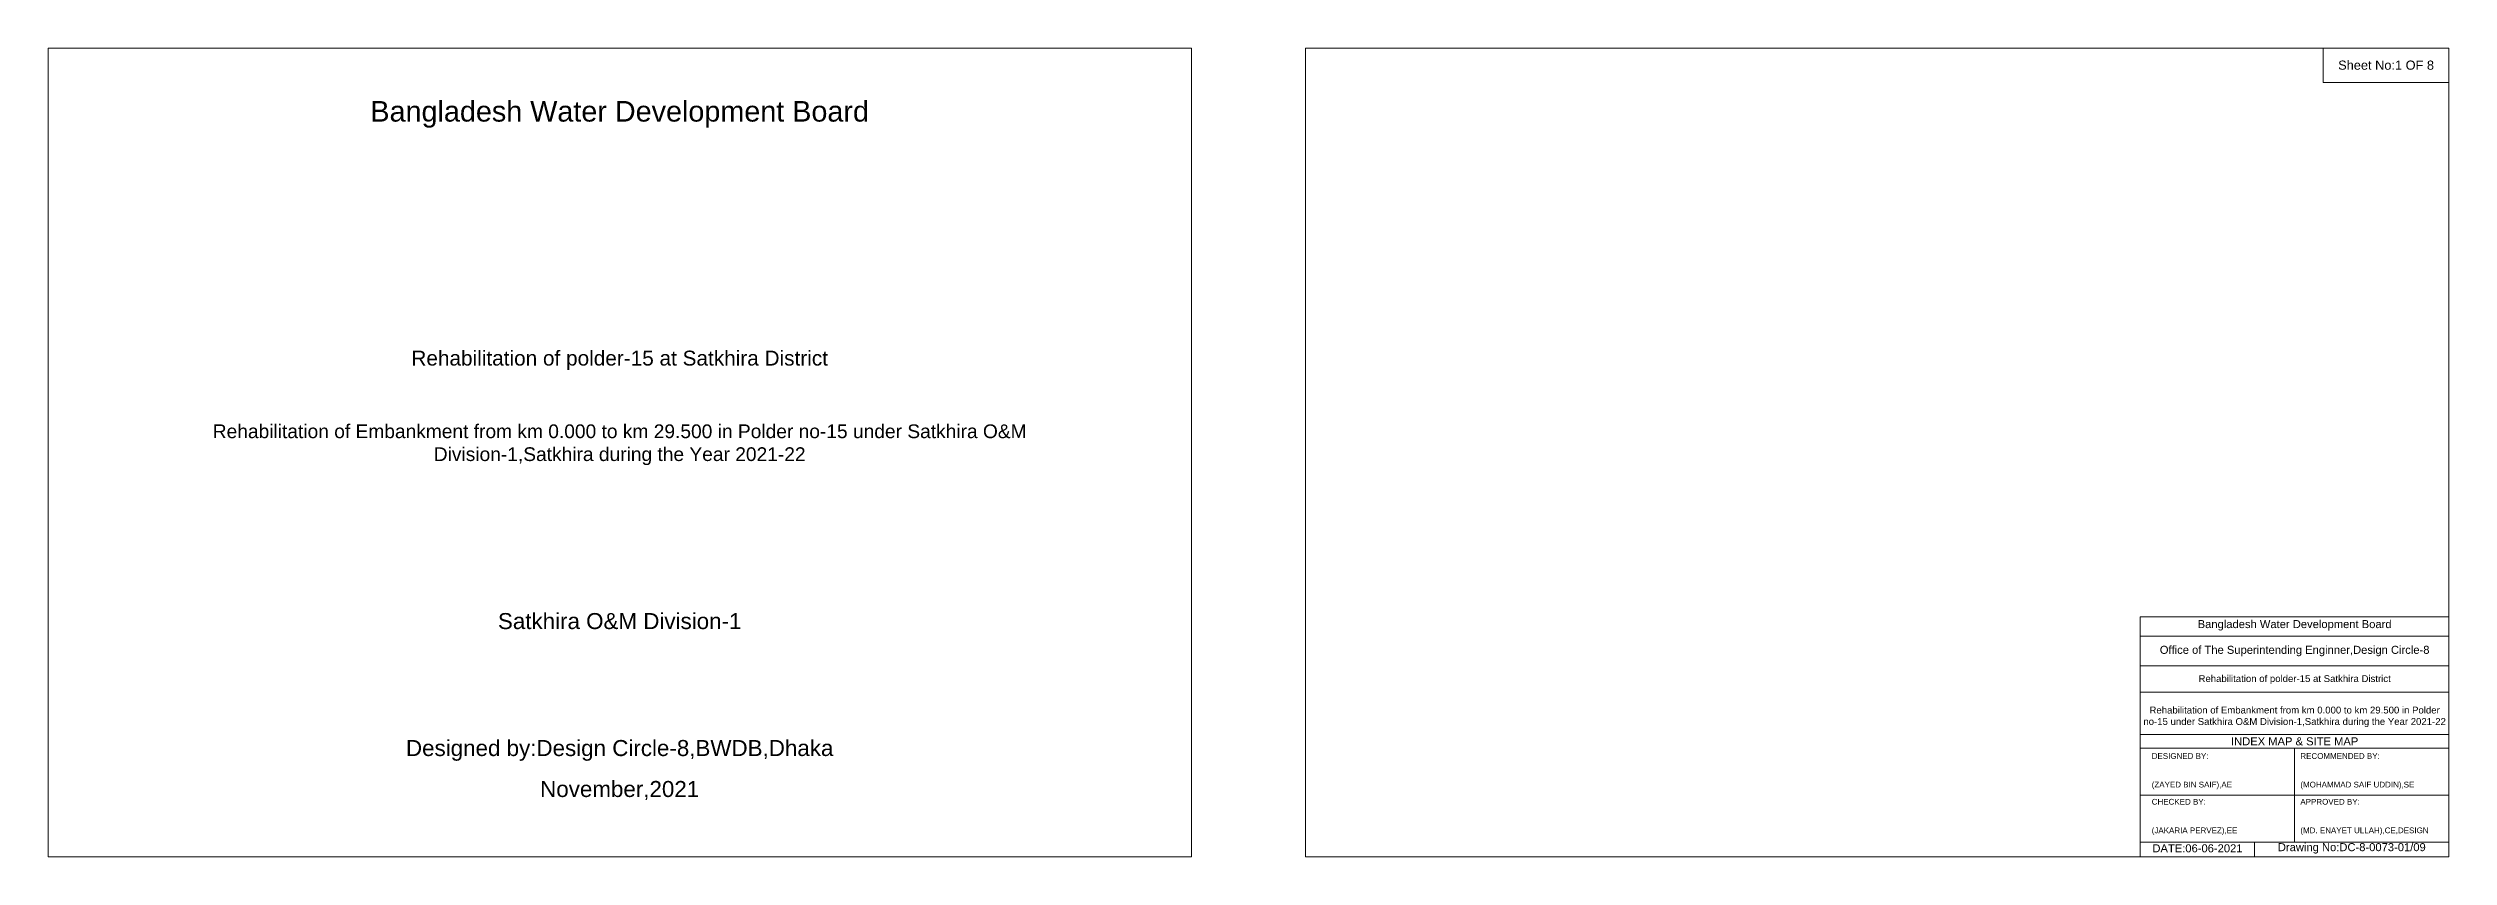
# Model space of a CAD drawing. Header units: inches. Extents: x 89000 to 215000, y -7071 to 0.
# Drawn here: x 89000 to 110000, y -7071 to 0 of the extents above; entities that cross this region are included whole.
import ezdxf

# ---------------------------------------------------------------- set-up
doc = ezdxf.new("R2010")
doc.units = ezdxf.units.IN
doc.header["$LTSCALE"] = 7
doc.header["$MEASUREMENT"] = 0
doc.layers.add('Cross section Data Border', color=7, linetype='Continuous', lineweight=9)
doc.styles.get("Standard").update_dxf_attribs({"font": 'arial.ttf'})

msp = doc.modelspace()

# ---------------------------------------------------------------- linework, layer by layer
at = {"layer": 'Cross section Data Border'}
for points in [[(89000, 0), (99000, 0), (99000, -7071), (89000, -7071)], [(100000, 0), (110000, 0), (110000, -7071), (100000, -7071)], [(108900, 0), (110000, 0), (110000, -300), (108900, -300)]]:
    msp.add_lwpolyline(points, close=True, dxfattribs=at)
for points in [[(107300, -7071), (107300, -4971), (110000, -4971)], [(107300, -5141), (110000, -5141)], [(107300, -5401), (110000, -5401)], [(107300, -5631), (110000, -5631)], [(107300, -6001), (110000, -6001)], [(107300, -6121), (110000, -6121)], [(108650, -6121), (108650, -6941)], [(107300, -6531), (110000, -6531)], [(107300, -6941), (110000, -6941)], [(108300, -6941), (108300, -7071)]]:
    msp.add_lwpolyline(points, dxfattribs=at)

# ---------------------------------------------------------------- texts
at = {"layer": 'Cross section Data Border', "attachment_point": 5}
for s, insert, char_height in [('Sheet No:1 OF 8', (109450, -150), 80), ('Bangladesh Water Development Board', (94000, -580), 180), ('Bangladesh Water Development Board', (108650, -5046), 70), ('Office of The Superintending Enginner,Design Circle-8', (108650, -5271), 70), ('Designed by:Design Circle-8,BWDB,Dhaka', (94000, -6140), 140), ('November,2021', (94000, -6490), 140)]:
    msp.add_mtext(s, dxfattribs=dict(at, insert=insert, char_height=char_height))
at = {"layer": 'Cross section Data Border'}
for s, insert, char_height, width, attachment_point in [('Rehabilitation of polder-15 at Satkhira District', (94000, -2730), 130, 8000, 5), ('Rehabilitation of Embankment from km 0.000 to km 29.500 in Polder no-15 under Satkhira O&M Division-1,Satkhira during the Year 2021-22', (94000, -3290), 120, 8000, 2), ('Satkhira O&M Division-1', (94000, -5010), 140, 8000, 5), ('Rehabilitation of polder-15 at Satkhira District', (108650, -5521), 60, 2800, 5), ('Rehabilitation of Embankment from km 0.000 to km 29.500 in Polder no-15 under Satkhira O&M Division-1,Satkhira during the Year 2021-22', (108650, -5846), 60, 2700, 5), ('INDEX MAP & SITE MAP', (108650, -6061), 70, 2800, 5), ('DESIGNED BY:^J^J^J(ZAYED BIN SAIF),AE', (107400, -6321), 50, 1400, 4), ('RECOMMENDED BY:^J^J^J(MOHAMMAD SAIF UDDIN),SE', (108700, -6321), 50, 1400, 4), ('CHECKED BY:^J^J^J(JAKARIA PERVEZ),EE', (107400, -6721), 50, 1400, 4), ('APPROVED BY:^J^J^J(MD. ENAYET ULLAH),CE,DESIGN', (108700, -6721), 50, 1400, 4), ('DATE:06-06-2021', (107800, -6996), 70, 1400, 5), ('Drawing No:DC-8-0073-01/09', (109150, -6996), 70, 2200, 5)]:
    msp.add_mtext(s, dxfattribs=dict(at, insert=insert, char_height=char_height, width=width, attachment_point=attachment_point))

doc.saveas('drawing.dxf')
